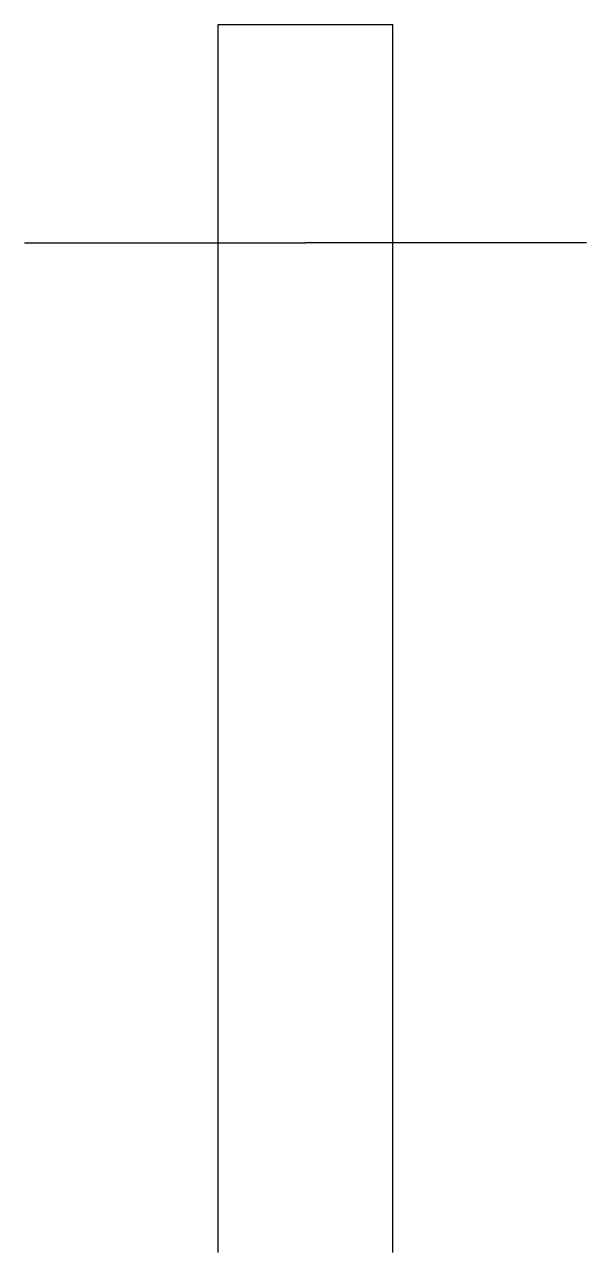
# Model space of a CAD drawing. Extents: x -228 to 228, y 0 to 999.
import ezdxf

# ---------------------------------------------------------------- set-up
doc = ezdxf.new("R2010")
doc.units = 0
doc.header["$LTSCALE"] = 0.0006
doc.header["$MEASUREMENT"] = 0
doc.layers.get('0').update_dxf_attribs({"linetype": 'CONTINUOUS'})

msp = doc.modelspace()

# ---------------------------------------------------------------- linework, layer by layer
for p, q in [((-70.93, 0), (-70.93, 999.04)), ((70.93, 0), (70.93, 999.04))]:
    msp.add_line(p, q)
for points in [[(-70.93, 999.04), (70.93, 999.04)], [(-228.31, 821.53), (0, 821.53)], [(228.31, 821.53), (0, 821.53)]]:
    msp.add_lwpolyline(points)

doc.saveas('drawing.dxf')
